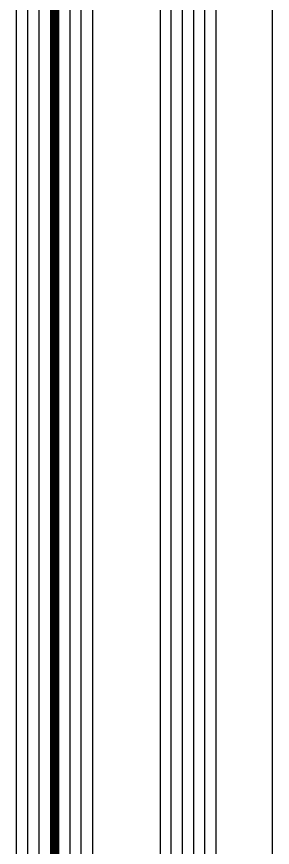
# Model space of a CAD drawing. Header units: millimetres. Extents: x 434053 to 1059003, y -2417481 to 936527.
# Drawn here: x 641069.6 to 641115.1, y -2238527.5 to -2238379.7 of the extents above; entities that cross this region are included whole.
import ezdxf

# ---------------------------------------------------------------- set-up
doc = ezdxf.new("R2010")
doc.units = ezdxf.units.MM
doc.header["$LTSCALE"] = 1000
doc.header["$MEASUREMENT"] = 0
doc.linetypes.add('HIDDEN', pattern=[9.525, 6.35, -3.175])
for name, color, linetype in [('EXTRUSION-V', 141, 'Continuous'), ('GLASS', 1, 'Continuous'), ('GLASS-V', 11, 'Continuous'), ('HZHZNEWPLOTLAYER#@$TT', 7, 'Continuous')]:
    doc.layers.add(name, color=color, linetype=linetype)

# ---------------------------------------------------------------- blocks, each defined once
blk = doc.blocks.new('*U422')
at = {"layer": 'GLASS'}
for points in [[(597.58, 23.5), (1, 23.5), (0, 24.5), (0, 32.5), (1, 33.5), (597.58, 33.5)], [(597.58, 11.5), (1, 11.5), (0, 10.5), (0, 6.5), (1, 5.5), (597.58, 5.5)], [(597.58, 4), (1, 4), (0, 3), (0, -1), (1, -2), (597.58, -2)]]:
    blk.add_lwpolyline(points, dxfattribs=at)
at = {"layer": 'GLASS-V'}
for p, q in [((0, 31.5), (597.58, 31.5)), ((0, 29.5), (597.58, 29.5)), ((0, 27.5), (597.58, 27.5)), ((0, 25.5), (597.58, 25.5)), ((0, 9.5), (597.58, 9.5)), ((0, 7.5), (597.58, 7.5)), ((0, 2), (597.58, 2)), ((0, 0), (597.58, 0))]:
    blk.add_line(p, q, dxfattribs=at)
at = {"layer": 'GLASS-V', "linetype": 'HIDDEN', "const_width": 1.5}
blk.add_lwpolyline([(1, 4.75), (597.58, 4.75)], dxfattribs=at)
blk = doc.blocks.new('20221206.181723')
at = {"layer": 'EXTRUSION-V'}
blk.add_line((195.5, 2825.57, 0), (195.5, 5500, 0), dxfattribs=at)
at = {"color": 0, "linetype": 'ByBlock', "xscale": -1, "rotation": 270}
blk.add_blockref('*U422', (152, 2790.07, 0), dxfattribs=at)
blk = doc.blocks.new('A$C6AE5520D')
blk.add_blockref('20221206.181723', (15027.24, 14954.57))

msp = doc.modelspace()

# ---------------------------------------------------------------- block references
at = {"layer": 'HZHZNEWPLOTLAYER#@$TT'}
msp.add_blockref('A$C6AE5520D', (625892.32, -2256381.35), dxfattribs=at)

doc.saveas('drawing.dxf')
